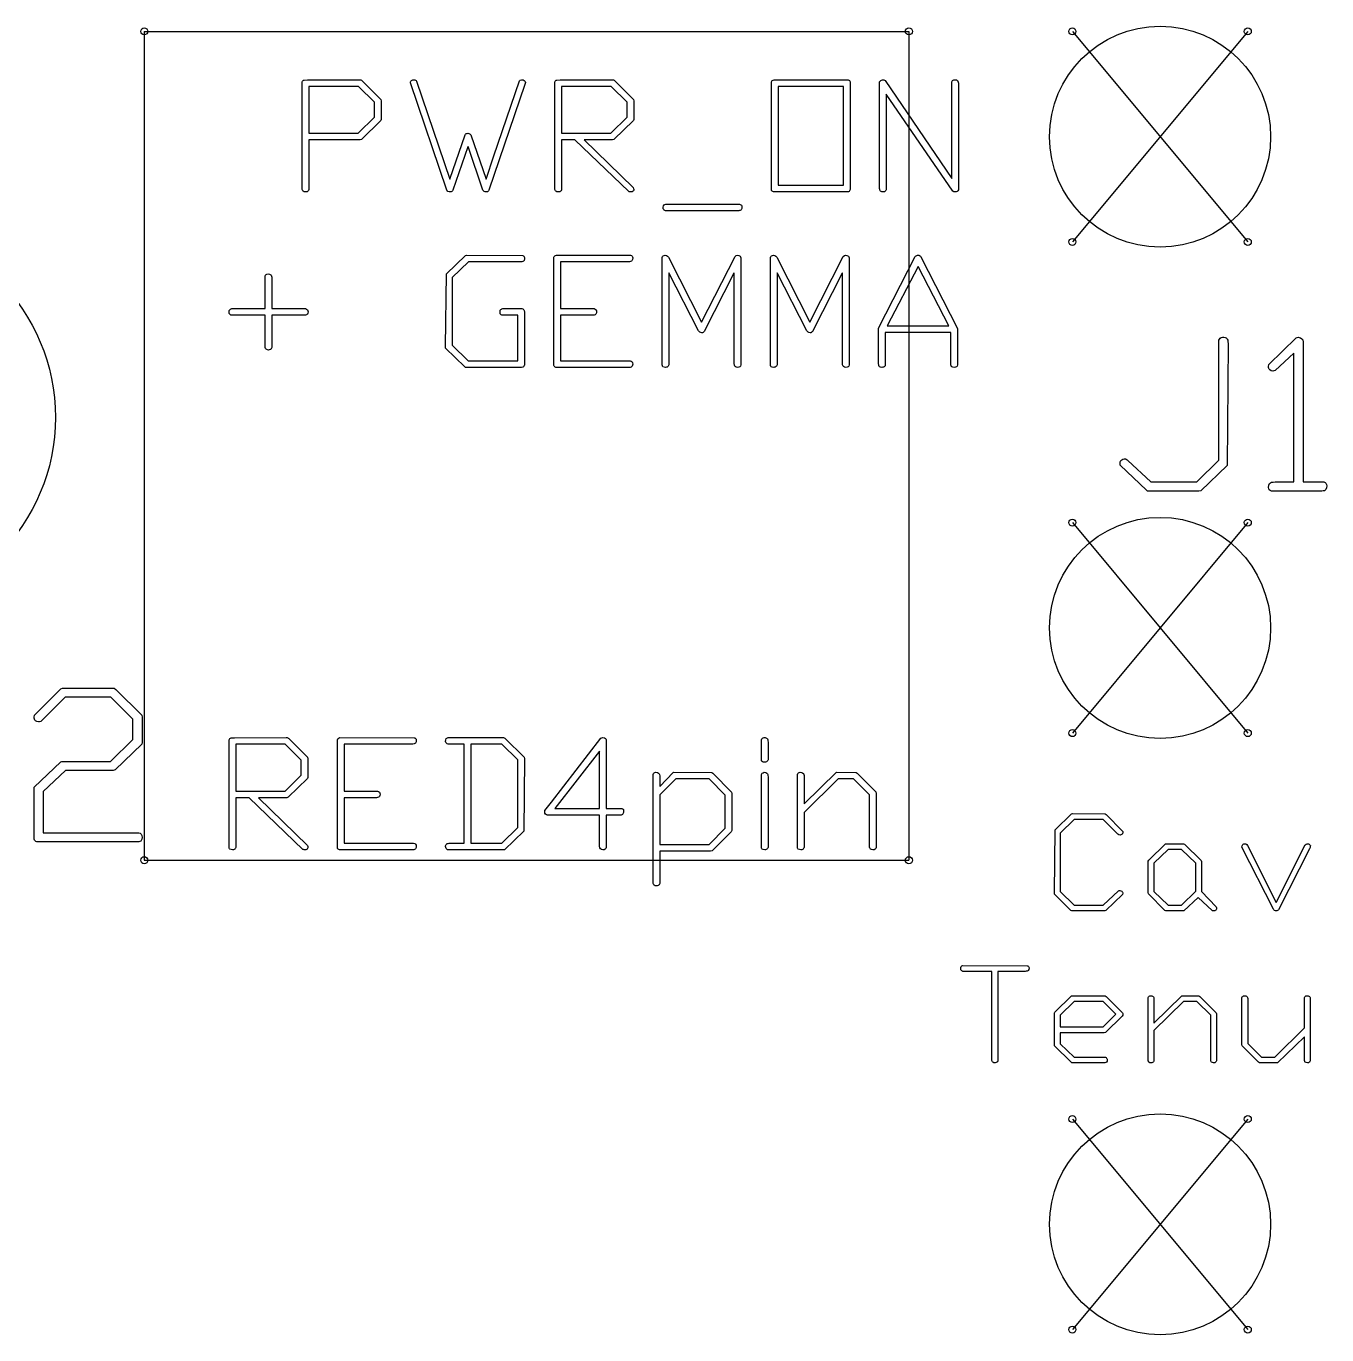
# Paper-space layout 'Sheet1' of a CAD drawing. Header units: millimetres. Extents: x 3 to 419, y -76 to 292.
# Drawn here: x 278.62 to 302.16, y 127.46 to 151.14 of the extents above; entities that cross this region are included whole.
import ezdxf

# ---------------------------------------------------------------- set-up
doc = ezdxf.new("R2010")
doc.units = ezdxf.units.MM

psp = doc.layouts.new('Sheet1')

# ---------------------------------------------------------------- linework, layer by layer
at = {"color": 7, "linetype": 'Continuous'}
for p, q in [((280.7540503, 151.046802), (280.7540503, 136.046802)), ((280.7540503, 151.046802), (294.5940503, 151.046802)), ((294.5940503, 151.046802), (294.5940503, 136.046802)), ((297.5540503, 151.046802), (300.7290503, 147.236802)), ((300.7290503, 151.046802), (297.5540503, 147.236802)), ((297.5540503, 142.156802), (300.7290503, 138.346802)), ((300.7290503, 142.156802), (297.5540503, 138.346802)), ((280.7540503, 136.046802), (294.5940503, 136.046802)), ((297.5540503, 131.361802), (300.7290503, 127.551802)), ((300.7290503, 131.361802), (297.5540503, 127.551802))]:
    psp.add_line(p, q, dxfattribs=at)
at = {"color": 7, "linetype": 'Continuous', "flags": 128}
for points in [[(284.6937571, 150.1562901), (285.0358368, 149.8157335), (285.0358368, 149.8157335), (285.0415065, 149.7904091), (285.0415065, 149.7904091), (285.0415065, 149.4528764), (285.0415065, 149.4528764), (285.0358368, 149.4332216), (285.0358368, 149.4332216), (284.6850749, 149.0926651), (284.6850749, 149.0926651), (284.6597505, 149.0843496), (284.6597505, 149.0843496), (283.7352208, 149.0843496), (283.7352208, 149.0843496), (283.7352208, 148.1870341), (283.7352208, 148.1870341), (283.7246374, 148.1647335), (283.7034708, 148.1462127), (283.7034708, 148.1462127), (283.6921315, 148.1424329), (283.6747446, 148.140921), (283.6747446, 148.140921), (283.6494202, 148.1439448), (283.6301434, 148.1533942), (283.6233398, 148.1609538), (283.6184261, 148.1715371), (283.6154023, 148.1851442), (283.6142684, 148.2013972), (283.6142684, 148.2013972), (283.6142684, 150.1317216), (283.6142684, 150.1317216), (283.6195601, 150.1441948), (283.6274976, 150.1544002), (283.6380809, 150.1619597), (283.6509321, 150.1672514), (283.6509321, 150.1672514), (283.7102743, 150.1702752), (283.7102743, 150.1702752), (284.6487892, 150.172921), (284.6487892, 150.172921), (284.6631523, 150.1717871), (284.6756255, 150.1687633), (284.6858309, 150.1634716), (284.6937684, 150.1562901)], [(285.683671, 150.1479746), (286.2850482, 148.3741323), (286.2850482, 148.3741323), (286.5617267, 149.1758198), (286.5617267, 149.1758198), (286.5711761, 149.1879151), (286.5828934, 149.1966085), (286.5965005, 149.2015222), (286.6123755, 149.2034121), (286.6123755, 149.2034121), (286.6293845, 149.2015222), (286.6441255, 149.1958526), (286.6562208, 149.1864032), (286.6660482, 149.173174), (286.6660482, 149.173174), (286.9400809, 148.3741323), (286.9400809, 148.3741323), (287.0837118, 148.7933079), (287.0837118, 148.7933079), (287.5440868, 150.1506204), (287.5440868, 150.1506204), (287.5603398, 150.1646055), (287.5807505, 150.172921), (287.5807505, 150.172921), (287.6098547, 150.1695192), (287.6317773, 150.1596919), (287.6465184, 150.1434389), (287.6540779, 150.1203823), (287.6540779, 150.1203823), (287.6427386, 150.0844746), (287.6427386, 150.0844746), (286.9933755, 148.1711591), (286.9933755, 148.1711591), (286.985438, 148.1601978), (286.9759886, 148.1515044), (286.9642714, 148.1450788), (286.9510422, 148.140921), (286.9510422, 148.140921), (286.9257178, 148.1431889), (286.906063, 148.1492365), (286.906063, 148.1492365), (286.8833845, 148.173805), (286.8833845, 148.173805), (286.6153993, 148.9611294), (286.6153993, 148.9611294), (286.6097297, 148.9558377), (286.6097297, 148.9558377), (286.3387208, 148.1707811), (286.3387208, 148.1707811), (286.3311612, 148.1598198), (286.3217118, 148.1511264), (286.3111285, 148.1447008), (286.2990333, 148.140921), (286.2990333, 148.140921), (286.271441, 148.1431889), (286.2510303, 148.1492365), (286.2510303, 148.1492365), (286.2313755, 148.1741829), (286.2313755, 148.1741829), (285.573697, 150.1150907), (285.573697, 150.1150907), (285.5755868, 150.1317216), (285.5808785, 150.1453288), (285.589572, 150.1562901), (285.6020452, 150.1646055), (285.6020452, 150.1646055), (285.6182982, 150.1710311), (285.6330392, 150.172921), (285.6330392, 150.172921), (285.6489142, 150.1714091), (285.6625214, 150.1668734), (285.6742386, 150.1589359), (285.683688, 150.1479746)], [(289.2657313, 150.1562901), (289.6078368, 149.8157335), (289.6078368, 149.8157335), (289.6135065, 149.7904091), (289.6135065, 149.7904091), (289.6135065, 149.4528764), (289.6135065, 149.4528764), (289.6078368, 149.4332216), (289.6078368, 149.4332216), (289.256697, 149.0926651), (289.256697, 149.0926651), (289.2309946, 149.0843496), (289.2309946, 149.0843496), (288.7184589, 149.0843496), (288.7184589, 149.0843496), (289.605191, 148.2195401), (289.605191, 148.2195401), (289.6116166, 148.1995073), (289.6135065, 148.189302), (289.6135065, 148.189302), (289.6135065, 148.1862782), (289.6135065, 148.1821204), (289.6135065, 148.1821204), (289.6191761, 148.1779627), (289.6135065, 148.1749389), (289.6135065, 148.1749389), (289.6070809, 148.1628436), (289.5987654, 148.1530163), (289.5885601, 148.1458347), (289.5768428, 148.140921), (289.5768428, 148.140921), (289.557566, 148.141299), (289.542447, 148.1431889), (289.5307297, 148.1454567), (289.5231702, 148.1492365), (289.5231702, 148.1492365), (288.5502595, 149.0843496), (288.5502595, 149.0843496), (288.3072208, 149.0843496), (288.3072208, 149.0843496), (288.3072208, 148.1843883), (288.3072208, 148.1843883), (288.304197, 148.173805), (288.2977714, 148.1639776), (288.288322, 148.1549061), (288.2754708, 148.1462127), (288.2754708, 148.1462127), (288.2641315, 148.1424329), (288.2467446, 148.140921), (288.2467446, 148.140921), (288.2214202, 148.1439448), (288.2021434, 148.1533942), (288.1953398, 148.1609538), (288.1904261, 148.1715371), (288.1874023, 148.1851442), (288.1862684, 148.2013972), (288.1862684, 148.2013972), (288.1862684, 150.1317216), (288.1862684, 150.1317216), (288.1915601, 150.1441948), (288.1994976, 150.1544002), (288.2100809, 150.1619597), (288.2229321, 150.1672514), (288.2229321, 150.1672514), (288.2822743, 150.1702752), (288.2822743, 150.1702752), (289.2207892, 150.172921), (289.2207892, 150.172921), (289.2351523, 150.1717871), (289.2476255, 150.1687633), (289.2578309, 150.1634716), (289.2657684, 150.1562901)], [(293.4956942, 150.1702752), (293.5085511, 150.1661175), (293.5191345, 150.1593139), (293.527072, 150.1494865), (293.5323636, 150.1370133), (293.5323636, 150.1370133), (293.5323636, 150.0901442), (293.5323636, 150.0901442), (293.5323636, 148.1851442), (293.5323636, 148.1851442), (293.5282059, 148.172293), (293.5217803, 148.1609538), (293.5127089, 148.1515044), (293.5013696, 148.1435669), (293.5013696, 148.1435669), (293.4813368, 148.140921), (293.4813368, 148.140921), (292.1417892, 148.140921), (292.1417892, 148.140921), (292.128938, 148.1473466), (292.1183547, 148.1552841), (292.1104172, 148.1651115), (292.1051255, 148.1768288), (292.1051255, 148.1768288), (292.1051255, 148.2320133), (292.1051255, 148.2320133), (292.1051255, 150.1343675), (292.1051255, 150.1343675), (292.1111732, 150.1472186), (292.1213785, 150.157802), (292.1353636, 150.1664954), (292.1531285, 150.172921), (292.1531285, 150.172921), (293.4956999, 150.1702752)], [(294.163147, 150.1562901), (295.3708398, 148.3820698), (295.3708398, 148.3820698), (295.3708398, 150.1370133), (295.3708398, 150.1370133), (295.3765095, 150.1483526), (295.384069, 150.157802), (295.3942743, 150.1649835), (295.4063696, 150.1702752), (295.4063696, 150.1702752), (295.4165749, 150.1721651), (295.4298041, 150.172921), (295.4298041, 150.172921), (295.4558845, 150.1687633), (295.4755392, 150.1562901), (295.4827208, 150.1460847), (295.4876345, 150.1313436), (295.4906583, 150.1128228), (295.4917922, 150.0901442), (295.4917922, 150.0901442), (295.4917922, 148.1824984), (295.4917922, 148.1824984), (295.4800749, 148.1617097), (295.4676017, 148.1492365), (295.4521047, 148.1431889), (295.4298041, 148.140921), (295.4298041, 148.140921), (295.415819, 148.141677), (295.4071255, 148.1435669), (295.4071255, 148.1435669), (295.3901166, 148.1545282), (295.3901166, 148.1545282), (294.1855065, 149.9090936), (294.1855065, 149.9090936), (294.1855065, 148.1794746), (294.1855065, 148.1794746), (294.176813, 148.1647335), (294.1654737, 148.1533942), (294.1511107, 148.1454567), (294.1337237, 148.140921), (294.1337237, 148.140921), (294.1053755, 148.1439448), (294.0830749, 148.1533942), (294.0751374, 148.1609538), (294.0690898, 148.1715371), (294.065688, 148.1851442), (294.0645541, 148.2013972), (294.0645541, 148.2013972), (294.0645541, 150.1317216), (294.0645541, 150.1317216), (294.0721136, 150.1457067), (294.0838309, 150.157046), (294.0989499, 150.1661175), (294.1182267, 150.172921), (294.1182267, 150.172921), (294.1409053, 150.1687633), (294.1632059, 150.1562901)], [(284.9205527, 149.7650847), (284.6306464, 150.0519686), (284.6306464, 150.0519686), (283.7352208, 150.0519686), (283.7352208, 150.0519686), (283.7352208, 149.205302), (283.7352208, 149.205302), (284.6276226, 149.205302), (284.6276226, 149.205302), (284.9205541, 149.4921859), (284.9205541, 149.4921859), (284.9205541, 149.7650847)], [(289.492527, 149.7662186), (289.2026464, 150.0519686), (289.2026464, 150.0519686), (288.3072208, 150.0519686), (288.3072208, 150.0519686), (288.3072208, 149.205302), (288.3072208, 149.205302), (289.1996226, 149.205302), (289.1996226, 149.205302), (289.4925541, 149.4940758), (289.4925541, 149.4940758), (289.4925541, 149.7662186)], [(293.4113536, 148.2618734), (293.4114112, 150.0519686), (293.4114112, 150.0519686), (292.2260779, 150.0519686), (292.2260779, 150.0519686), (292.2260779, 148.2618734), (292.2260779, 148.2618734), (293.4114112, 148.2618734)], [(291.5305886, 147.9201829), (291.541563, 147.9171591), (291.5517684, 147.9111115), (291.5615958, 147.9016621), (291.5702892, 147.8888109), (291.5702892, 147.8888109), (291.5721791, 147.8778496), (291.5729351, 147.8627305), (291.5729351, 147.8627305), (291.5695333, 147.838918), (291.558572, 147.8192633), (291.5506345, 147.8117038), (291.5404291, 147.8064121), (291.5279559, 147.8033883), (291.5135928, 147.8022544), (291.5135928, 147.8022544), (290.1910541, 147.8022544), (290.1910541, 147.8022544), (290.1778249, 147.8064121), (290.1661077, 147.8135936), (290.1562803, 147.823799), (290.1483428, 147.8366502), (290.1483428, 147.8366502), (290.1464529, 147.8483675), (290.145697, 147.8657544), (290.145697, 147.8657544), (290.1506107, 147.8895669), (290.1653517, 147.9088436), (290.1653517, 147.9088436), (290.177447, 147.9167811), (290.1967237, 147.9232067), (290.1967237, 147.9232067), (291.5306017, 147.9201829)], [(287.6045499, 146.9922514), (287.6151464, 146.9869597), (287.6238398, 146.9794002), (287.6306434, 146.9695728), (287.6359351, 146.9574776), (287.6359351, 146.9574776), (287.6355571, 146.9366889), (287.6344232, 146.9200579), (287.6329112, 146.9079627), (287.6302654, 146.9000252), (287.6302654, 146.9000252), (287.6193041, 146.8898198), (287.605697, 146.8826383), (287.589444, 146.8784805), (287.5709232, 146.8769686), (287.5709232, 146.8769686), (286.621447, 146.8769686), (286.621447, 146.8769686), (286.3296493, 146.5919746), (286.3296493, 146.5919746), (286.3296493, 145.3692216), (286.3296493, 145.3692216), (286.6195571, 145.0868734), (286.6195571, 145.0868734), (287.5149827, 145.0868734), (287.5149827, 145.0868734), (287.5149827, 145.9093496), (287.5149827, 145.9093496), (287.2273428, 145.9093496), (287.2273428, 145.9093496), (287.2156255, 145.9161532), (287.2061761, 145.9248466), (287.1989946, 145.935052), (287.1937029, 145.9475252), (287.1937029, 145.9475252), (287.1940809, 145.9675579), (287.1952148, 145.983055), (287.1967267, 145.9943942), (287.1993726, 146.0008198), (287.1993726, 146.0008198), (287.208444, 146.0125371), (287.2186493, 146.0216085), (287.2296107, 146.0272782), (287.2417059, 146.030302), (287.2417059, 146.030302), (287.5909559, 146.030302), (287.5909559, 146.030302), (287.604941, 146.0242544), (287.6162803, 146.0166948), (287.6245958, 146.0076234), (287.6302654, 145.997418), (287.6302654, 145.997418), (287.6359351, 145.9675579), (287.6359351, 145.9675579), (287.6359351, 145.0097663), (287.6359351, 145.0097663), (287.6317773, 144.9969151), (287.6253517, 144.9855758), (287.6162803, 144.9761264), (287.604941, 144.9685669), (287.604941, 144.9685669), (287.5849083, 144.965921), (287.5849083, 144.965921), (286.5711761, 144.965921), (286.5711761, 144.965921), (286.5541672, 144.9768823), (286.5541672, 144.9768823), (286.208697, 145.315927), (286.208697, 145.315927), (286.208697, 145.3435192), (286.208697, 145.3435192), (286.2230601, 146.6588764), (286.2230601, 146.6588764), (286.5689083, 146.9922514), (286.5689083, 146.9922514), (286.5859172, 146.997921), (286.5859172, 146.997921), (287.604563, 146.9922514)], [(289.5575557, 146.9948972), (289.5726851, 146.9899835), (289.5844023, 146.9805341), (289.5927178, 146.966927), (289.5972535, 146.9487841), (289.5972535, 146.9487841), (289.5934737, 146.918168), (289.5817565, 146.8954895), (289.5715511, 146.887552), (289.5568101, 146.8815044), (289.5371553, 146.8781026), (289.5125868, 146.8769686), (289.5125868, 146.8769686), (288.2890779, 146.8769686), (288.2890779, 146.8769686), (288.2890779, 146.030302), (288.2890779, 146.030302), (288.8957297, 146.030302), (288.8957297, 146.030302), (288.9153845, 146.0212305), (288.9293696, 146.0087573), (288.938063, 145.9925044), (288.9407089, 145.9728496), (288.9407089, 145.9728496), (288.938441, 145.951305), (288.9308815, 145.9324061), (288.9240779, 145.9244686), (288.9131166, 145.918043), (288.8979976, 145.9127514), (288.8787208, 145.9093496), (288.8787208, 145.9093496), (288.2890779, 145.9093496), (288.2890779, 145.9093496), (288.2890779, 145.0868734), (288.2890779, 145.0868734), (289.5492505, 145.0868734), (289.5492505, 145.0868734), (289.5704172, 145.0796919), (289.5851583, 145.0675966), (289.5942297, 145.0494538), (289.5972535, 145.0263972), (289.5972535, 145.0263972), (289.5942297, 145.0063645), (289.5844023, 144.9859538), (289.5764648, 144.9772603), (289.5647476, 144.9708347), (289.5500065, 144.967055), (289.5318636, 144.965921), (289.5318636, 144.965921), (288.2051672, 144.965921), (288.2051672, 144.965921), (288.192316, 144.9723466), (288.1817327, 144.9802841), (288.1737952, 144.9901115), (288.1681255, 145.0018288), (288.1681255, 145.0018288), (288.1681255, 145.0570133), (288.1681255, 145.0570133), (288.1681255, 146.9593675), (288.1681255, 146.9593675), (288.1741732, 146.9722186), (288.1843785, 146.982802), (288.1983636, 146.9914954), (288.2161285, 146.997921), (288.2161285, 146.997921), (289.557566, 146.9948972)], [(290.2265582, 146.9812901), (290.2435928, 146.9589895), (290.2435928, 146.9589895), (290.8396612, 145.7831055), (290.8396612, 145.7831055), (291.447447, 146.9756204), (291.447447, 146.9756204), (291.4667237, 146.9896055), (291.4897803, 146.997921), (291.4897803, 146.997921), (291.5139708, 146.9937633), (291.5408071, 146.9812901), (291.5408071, 146.9812901), (291.5468547, 146.9684389), (291.5513904, 146.9491621), (291.5540362, 146.9230817), (291.5547922, 146.8905758), (291.5547922, 146.8905758), (291.5547922, 145.0101442), (291.5547922, 145.0101442), (291.5476107, 144.9908675), (291.5355154, 144.9768823), (291.5173726, 144.9685669), (291.494316, 144.965921), (291.494316, 144.965921), (291.4705035, 144.9693228), (291.4508487, 144.9795282), (291.4432892, 144.9878436), (291.4379976, 144.998427), (291.4349737, 145.0112782), (291.4338398, 145.0263972), (291.4338398, 145.0263972), (291.4338398, 146.6789091), (291.4338398, 146.6789091), (291.4255243, 146.6732395), (291.4255243, 146.6732395), (290.8903101, 145.61793), (290.8903101, 145.61793), (290.8812386, 145.6069686), (290.8706553, 145.5994091), (290.858938, 145.5944954), (290.8453309, 145.5929835), (290.8453309, 145.5929835), (290.8268101, 145.5952514), (290.8109351, 145.602055), (290.7973279, 145.6130163), (290.7863666, 145.6288913), (290.7863666, 145.6288913), (290.2485065, 146.6789091), (290.2485065, 146.6789091), (290.2485065, 145.0097663), (290.2485065, 145.0097663), (290.2454827, 144.9991829), (290.2390571, 144.9893555), (290.2296077, 144.9799061), (290.2167565, 144.9715907), (290.2167565, 144.9715907), (290.2054172, 144.9674329), (290.1880303, 144.965921), (290.1880303, 144.965921), (290.1627059, 144.9689448), (290.1434291, 144.9783942), (290.1366255, 144.9859538), (290.1317118, 144.9965371), (290.128688, 145.0101442), (290.1275541, 145.0263972), (290.1275541, 145.0263972), (290.1275541, 146.9567216), (290.1275541, 146.9567216), (290.1354916, 146.9725966), (290.1475868, 146.9846919), (290.1638398, 146.9933853), (290.1842505, 146.997921), (290.1842505, 146.997921), (290.2076851, 146.9937633), (290.2265839, 146.9812901)], [(292.1860013, 146.9812901), (292.2030214, 146.9589895), (292.2030214, 146.9589895), (292.7990898, 145.7831055), (292.7990898, 145.7831055), (293.4068755, 146.9756204), (293.4068755, 146.9756204), (293.4261523, 146.9896055), (293.4492089, 146.997921), (293.4492089, 146.997921), (293.4733993, 146.9937633), (293.5002357, 146.9812901), (293.5002357, 146.9812901), (293.5062833, 146.9684389), (293.510819, 146.9491621), (293.5134648, 146.9230817), (293.5142208, 146.8905758), (293.5142208, 146.8905758), (293.5142208, 145.0101442), (293.5142208, 145.0101442), (293.5070392, 144.9908675), (293.494944, 144.9768823), (293.4768011, 144.9685669), (293.4537446, 144.965921), (293.4537446, 144.965921), (293.4299321, 144.9693228), (293.4102773, 144.9795282), (293.4027178, 144.9878436), (293.3974261, 144.998427), (293.3944023, 145.0112782), (293.3932684, 145.0263972), (293.3932684, 145.0263972), (293.3932684, 146.6789091), (293.3932684, 146.6789091), (293.3849529, 146.6732395), (293.3849529, 146.6732395), (292.8497386, 145.61793), (292.8497386, 145.61793), (292.8406672, 145.6069686), (292.8300839, 145.5994091), (292.8183666, 145.5944954), (292.8047595, 145.5929835), (292.8047595, 145.5929835), (292.7862386, 145.5952514), (292.7703636, 145.602055), (292.7567565, 145.6130163), (292.7457952, 145.6288913), (292.7457952, 145.6288913), (292.2079351, 146.6789091), (292.2079351, 146.6789091), (292.2079351, 145.0097663), (292.2079351, 145.0097663), (292.2049112, 144.9991829), (292.1984857, 144.9893555), (292.1890362, 144.9799061), (292.1761851, 144.9715907), (292.1761851, 144.9715907), (292.1648458, 144.9674329), (292.1474589, 144.965921), (292.1474589, 144.965921), (292.1221345, 144.9689448), (292.1028577, 144.9783942), (292.0960541, 144.9859538), (292.0911404, 144.9965371), (292.0881166, 145.0101442), (292.0869827, 145.0263972), (292.0869827, 145.0263972), (292.0869827, 146.9567216), (292.0869827, 146.9567216), (292.0949202, 146.9725966), (292.1070154, 146.9846919), (292.1232684, 146.9933853), (292.1436791, 146.997921), (292.1436791, 146.997921), (292.1671136, 146.9937633), (292.1860124, 146.9812901)], [(294.8110495, 146.9676829), (295.4736493, 145.6716026), (295.4736493, 145.6716026), (295.4736493, 145.0101442), (295.4736493, 145.0101442), (295.4664678, 144.9908675), (295.4539946, 144.9768823), (295.4354737, 144.9685669), (295.4116612, 144.965921), (295.4116612, 144.965921), (295.3878487, 144.9689448), (295.3689499, 144.9780163), (295.3617684, 144.9855758), (295.3568547, 144.9961591), (295.3538309, 145.0097663), (295.352697, 145.0260192), (295.352697, 145.0260192), (295.352697, 145.5948734), (295.352697, 145.5948734), (294.1673636, 145.5948734), (294.1673636, 145.5948734), (294.1673636, 145.0097663), (294.1673636, 145.0097663), (294.1632059, 144.9969151), (294.1567803, 144.9863317), (294.1473309, 144.9776383), (294.1356136, 144.9712127), (294.1356136, 144.9712127), (294.1242743, 144.9674329), (294.1068874, 144.965921), (294.1068874, 144.965921), (294.081563, 144.9689448), (294.0622862, 144.9783942), (294.0554827, 144.9859538), (294.050569, 144.9965371), (294.0475452, 145.0101442), (294.0464112, 145.0263972), (294.0464112, 145.0263972), (294.0464112, 145.0570133), (294.0464112, 145.0570133), (294.0464112, 145.6772722), (294.0464112, 145.6772722), (294.7063577, 146.9703288), (294.7063577, 146.9703288), (294.7135392, 146.9782663), (294.7233666, 146.9854478), (294.7362178, 146.9922514), (294.7517148, 146.997921), (294.7517148, 146.997921), (294.7721255, 146.9960311), (294.7891345, 146.9903615), (294.8019857, 146.9809121), (294.8110571, 146.9676829)], [(283.0431256, 146.6430014), (283.0522178, 146.632796), (283.0586434, 146.618055), (283.0628011, 146.5987782), (283.0639351, 146.5753436), (283.0639351, 146.5753436), (283.0639351, 146.030302), (283.0639351, 146.030302), (283.6736107, 146.030302), (283.6736107, 146.030302), (283.6936434, 146.0212305), (283.7076285, 146.0080014), (283.716322, 145.9909925), (283.7189678, 145.9698258), (283.7189678, 145.9698258), (283.716322, 145.950549), (283.7076285, 145.9324061), (283.700069, 145.9244686), (283.6883517, 145.918043), (283.6728547, 145.9127514), (283.6535779, 145.9093496), (283.6535779, 145.9093496), (283.0639351, 145.9093496), (283.0639351, 145.9093496), (283.0639351, 145.3265103), (283.0639351, 145.3265103), (283.0578874, 145.3117692), (283.0507059, 145.30043), (283.0431464, 145.2921145), (283.0344529, 145.2872008), (283.017444, 145.2822871), (283.001947, 145.2803972), (283.001947, 145.2803972), (282.9834261, 145.284177), (282.9633934, 145.2951383), (282.9482743, 145.3106353), (282.9429827, 145.3265103), (282.9429827, 145.3265103), (282.9429827, 145.9093496), (282.9429827, 145.9093496), (282.334819, 145.9093496), (282.334819, 145.9093496), (282.3227237, 145.9135073), (282.3117624, 145.9206889), (282.3015571, 145.9297603), (282.2924857, 145.9418555), (282.2924857, 145.9418555), (282.2905958, 145.9535728), (282.2898398, 145.9713377), (282.2898398, 145.9713377), (282.2939976, 145.9970401), (282.3064708, 146.0155609), (282.3159202, 146.0219865), (282.3276374, 146.0265222), (282.3416226, 146.029546), (282.3574976, 146.030302), (282.3574976, 146.030302), (282.9429827, 146.030302), (282.9429827, 146.030302), (282.9429827, 146.6184329), (282.9429827, 146.6184329), (282.9494083, 146.6343079), (282.9607476, 146.6464032), (282.9758666, 146.6547186), (282.9958993, 146.6592544), (282.9958993, 146.6592544), (283.0212237, 146.6550966), (283.0431464, 146.6430014)], [(294.2021284, 145.7158258), (295.319813, 145.7158258), (295.319813, 145.7158258), (294.7596523, 146.7945698), (294.7596523, 146.7945698), (294.2021374, 145.7158258)], [(300.3477845, 145.490637), (300.358142, 145.4771735), (300.3659094, 145.4569782), (300.3700521, 145.430569), (300.3716055, 145.3979459), (300.3716055, 145.3979459), (300.3560707, 143.1925191), (300.3560707, 143.1925191), (299.8796695, 142.7311349), (299.8796695, 142.7311349), (299.8413503, 142.7275101), (299.8413503, 142.7275101), (298.9159928, 142.7275101), (298.9159928, 142.7275101), (298.8926905, 142.7425271), (298.8926905, 142.7425271), (298.4199141, 143.1966617), (298.4199141, 143.1966617), (298.417325, 143.2111608), (298.4162893, 143.2334274), (298.4162893, 143.2334274), (298.417325, 143.2494801), (298.4199141, 143.2593188), (298.4199141, 143.2593188), (298.4318242, 143.2795141), (298.4483946, 143.2945311), (298.4685899, 143.3054054), (298.4934456, 143.3111015), (298.4934456, 143.3111015), (298.5120874, 143.309548), (298.5291757, 143.3038519), (298.5452284, 143.2950489), (298.5592097, 143.2821032), (298.5592097, 143.2821032), (298.9765786, 142.8932148), (298.9765786, 142.8932148), (299.8076915, 142.8932148), (299.8076915, 142.8932148), (300.2059008, 143.285728), (300.2059008, 143.285728), (300.2059008, 145.4585317), (300.2059008, 145.4585317), (300.214186, 145.4787269), (300.2276495, 145.4942618), (300.2457735, 145.5051361), (300.2690757, 145.5113501), (300.2690757, 145.5113501), (300.2949671, 145.5103144), (300.3167158, 145.5061718), (300.334322, 145.4999579), (300.3477855, 145.490637)], [(301.7225657, 145.4662991), (301.7303846, 145.4248729), (301.7303846, 145.4248729), (301.7303846, 142.8932148), (301.7303846, 142.8932148), (302.1068451, 142.8932148), (302.1068451, 142.8932148), (302.1270404, 142.8828583), (302.1425752, 142.8678413), (302.1529317, 142.8486817), (302.1591457, 142.8243438), (302.1591457, 142.8243438), (302.155003, 142.7844711), (302.1415395, 142.7534014), (302.1306651, 142.7420092), (302.1151303, 142.7342418), (302.0949351, 142.7290636), (302.0700793, 142.7275101), (302.0700793, 142.7275101), (301.1550784, 142.7275101), (301.1550784, 142.7275101), (301.1343653, 142.7373488), (301.1183126, 142.7523658), (301.1069204, 142.7710076), (301.1007065, 142.7948276), (301.1007065, 142.7948276), (301.1064026, 142.8367716), (301.1229731, 142.8673235), (301.1374722, 142.8787157), (301.1587032, 142.8870009), (301.1871837, 142.8916614), (301.2218781, 142.8932148), (301.2218781, 142.8932148), (301.5646798, 142.8932148), (301.5646798, 142.8932148), (301.5646798, 145.2213667), (301.5646798, 145.2213667), (301.2244672, 144.9080812), (301.2244672, 144.9080812), (301.2027185, 144.9023851), (301.1845945, 144.9003138), (301.1845945, 144.9003138), (301.1519714, 144.905492), (301.1245265, 144.9215447), (301.11417, 144.9334547), (301.1069204, 144.9479539), (301.10226, 144.96556), (301.1007065, 144.9852375), (301.1007065, 144.9852375), (301.1084739, 145.0204497), (301.1084739, 145.0204497), (301.602999, 145.4999579), (301.602999, 145.4999579), (301.6221587, 145.5087609), (301.6464965, 145.5113501), (301.6464965, 145.5113501), (301.6599601, 145.5087609), (301.6827445, 145.4999579), (301.7065645, 145.4859765), (301.7226172, 145.4662991)], [(280.2392039, 139.1385657), (280.7078667, 138.6720032), (280.7078667, 138.6720032), (280.7156341, 138.6373088), (280.7156341, 138.6373088), (280.7156341, 138.1748889), (280.7156341, 138.1748889), (280.7078667, 138.1479619), (280.7078667, 138.1479619), (280.2273229, 137.6813994), (280.2273229, 137.6813994), (280.1926285, 137.6700072), (280.1926285, 137.6700072), (279.3288924, 137.6700072), (279.3288924, 137.6700072), (278.9260227, 137.2894041), (278.9260227, 137.2894041), (278.9260227, 136.5432148), (278.9260227, 136.5432148), (280.6534948, 136.5432148), (280.6534948, 136.5432148), (280.6809397, 136.5349296), (280.7000993, 136.5188769), (280.7120093, 136.4935034), (280.7156341, 136.4603625), (280.7156341, 136.4603625), (280.7120093, 136.4277393), (280.7000993, 136.4008123), (280.6897427, 136.3904558), (280.6747257, 136.3832062), (280.6550483, 136.3790636), (280.6301926, 136.3775101), (280.6301926, 136.3775101), (278.811065, 136.3775101), (278.811065, 136.3775101), (278.7934589, 136.3863131), (278.7789597, 136.3971875), (278.7680853, 136.410651), (278.7603179, 136.4261858), (278.7603179, 136.4261858), (278.7603179, 136.5012708), (278.7603179, 136.5012708), (278.7603179, 137.370703), (278.7603179, 137.370703), (279.2418974, 137.8284624), (279.2418974, 137.8284624), (279.2651996, 137.835712), (279.2651996, 137.835712), (280.146024, 137.835712), (280.146024, 137.835712), (280.5499293, 138.2297786), (280.5499293, 138.2297786), (280.5499293, 138.6015787), (280.5499293, 138.6015787), (280.1517201, 138.9956453), (280.1517201, 138.9956453), (279.3206071, 138.9956453), (279.3206071, 138.9956453), (278.879936, 138.5580812), (278.879936, 138.5580812), (278.8592229, 138.5523851), (278.8416168, 138.5503138), (278.8416168, 138.5503138), (278.8100293, 138.555492), (278.7836201, 138.5715447), (278.7732636, 138.5834547), (278.766014, 138.5979539), (278.7618714, 138.61556), (278.7603179, 138.6352375), (278.7603179, 138.6352375), (278.7680853, 138.6704497), (278.7680853, 138.6704497), (279.2444865, 139.1458152), (279.2444865, 139.1458152), (279.2750383, 139.1613501), (279.2750383, 139.1613501), (280.2123059, 139.1577253), (280.2123059, 139.1577253), (280.2392329, 139.1385657)], [(283.3693419, 138.2500401), (283.7114183, 137.9094835), (283.7114183, 137.9094835), (283.7170879, 137.8841591), (283.7170879, 137.8841591), (283.7170879, 137.5466264), (283.7170879, 137.5466264), (283.7114183, 137.5269716), (283.7114183, 137.5269716), (283.3602784, 137.1864151), (283.3602784, 137.1864151), (283.334576, 137.1780996), (283.334576, 137.1780996), (282.8220403, 137.1780996), (282.8220403, 137.1780996), (283.7087724, 136.3132901), (283.7087724, 136.3132901), (283.715198, 136.2932573), (283.7170879, 136.283052), (283.7170879, 136.283052), (283.7170879, 136.2800282), (283.7170879, 136.2758704), (283.7170879, 136.2758704), (283.7227576, 136.2717127), (283.7170879, 136.2686889), (283.7170879, 136.2686889), (283.7106623, 136.2565936), (283.7023468, 136.2467663), (283.6921415, 136.2395847), (283.6804242, 136.234671), (283.6804242, 136.234671), (283.6611474, 136.235049), (283.6460284, 136.2369389), (283.6343111, 136.2392067), (283.6267516, 136.2429865), (283.6267516, 136.2429865), (282.6538409, 137.1780996), (282.6538409, 137.1780996), (282.4108022, 137.1780996), (282.4108022, 137.1780996), (282.4108022, 136.2781383), (282.4108022, 136.2781383), (282.4077784, 136.267555), (282.4013528, 136.2577276), (282.3919034, 136.2486561), (282.3790522, 136.2399627), (282.3790522, 136.2399627), (282.3677129, 136.2361829), (282.350326, 136.234671), (282.350326, 136.234671), (282.3250016, 136.2376948), (282.3057248, 136.2471442), (282.2989212, 136.2547038), (282.2940076, 136.2652871), (282.2909837, 136.2788942), (282.2898498, 136.2951472), (282.2898498, 136.2951472), (282.2898498, 138.2254716), (282.2898498, 138.2254716), (282.2951415, 138.2379448), (282.303079, 138.2481502), (282.3136623, 138.2557097), (282.3265135, 138.2610014), (282.3265135, 138.2610014), (282.3858558, 138.2640252), (282.3858558, 138.2640252), (283.3243707, 138.266671), (283.3243707, 138.266671), (283.3387337, 138.2655371), (283.351207, 138.2625133), (283.3614123, 138.2572216), (283.3693498, 138.2500401)], [(283.5960779, 137.8599686), (283.3062278, 138.1457186), (283.3062278, 138.1457186), (282.4108022, 138.1457186), (282.4108022, 138.1457186), (282.4108022, 137.299052), (282.4108022, 137.299052), (283.303204, 137.299052), (283.303204, 137.299052), (283.5961355, 137.5878258), (283.5961355, 137.5878258), (283.5961355, 137.8599686)], [(285.6386695, 138.2636472), (285.6538379, 138.2587335), (285.6655552, 138.2492841), (285.6738707, 138.235677), (285.6784064, 138.2175341), (285.6784064, 138.2175341), (285.6746266, 138.186918), (285.6629093, 138.1642395), (285.652704, 138.156302), (285.6379629, 138.1502544), (285.6183082, 138.1468526), (285.5937397, 138.1457186), (285.5937397, 138.1457186), (284.3702308, 138.1457186), (284.3702308, 138.1457186), (284.3702308, 137.299052), (284.3702308, 137.299052), (284.9768826, 137.299052), (284.9768826, 137.299052), (284.9965373, 137.2899805), (285.0105224, 137.2775073), (285.0192159, 137.2612544), (285.0218617, 137.2415996), (285.0218617, 137.2415996), (285.0195939, 137.220055), (285.0120343, 137.2011561), (285.0052308, 137.1932186), (284.9942695, 137.186793), (284.9791504, 137.1815014), (284.9598736, 137.1780996), (284.9598736, 137.1780996), (284.3702308, 137.1780996), (284.3702308, 137.1780996), (284.3702308, 136.3556234), (284.3702308, 136.3556234), (285.6304034, 136.3556234), (285.6304034, 136.3556234), (285.6515701, 136.3484419), (285.6663111, 136.3363466), (285.6753826, 136.3182038), (285.6784064, 136.2951472), (285.6784064, 136.2951472), (285.6753826, 136.2751145), (285.6655552, 136.2547038), (285.6576177, 136.2460103), (285.6459004, 136.2395847), (285.6311593, 136.235805), (285.6130165, 136.234671), (285.6130165, 136.234671), (284.2863201, 136.234671), (284.2863201, 136.234671), (284.2734689, 136.2410966), (284.2628855, 136.2490341), (284.254948, 136.2588615), (284.2492784, 136.2705788), (284.2492784, 136.2705788), (284.2492784, 136.3257633), (284.2492784, 136.3257633), (284.2492784, 138.2281175), (284.2492784, 138.2281175), (284.255326, 138.2409686), (284.2655314, 138.251552), (284.2795165, 138.2602454), (284.2972814, 138.266671), (284.2972814, 138.266671), (285.6387189, 138.2636472)], [(287.2881684, 138.2500401), (287.6302754, 137.9136413), (287.6302754, 137.9136413), (287.6359451, 137.8890728), (287.6359451, 137.8890728), (287.6246058, 136.5737157), (287.6246058, 136.5737157), (287.2768677, 136.2373169), (287.2768677, 136.2373169), (287.2488974, 136.234671), (287.2488974, 136.234671), (286.2453707, 136.234671), (286.2453707, 136.234671), (286.2294957, 136.2437425), (286.2177784, 136.2569716), (286.2109748, 136.2739805), (286.208707, 136.2951472), (286.208707, 136.2951472), (286.2098409, 136.3087544), (286.2136207, 136.3208496), (286.2192903, 136.331055), (286.2276058, 136.3397484), (286.239323, 136.346552), (286.2548201, 136.3518436), (286.2740968, 136.3544895), (286.2971534, 136.3556234), (286.2971534, 136.3556234), (286.5473736, 136.3556234), (286.5473736, 136.3556234), (286.5473736, 138.1457186), (286.5473736, 138.1457186), (286.2525522, 138.1457186), (286.2525522, 138.1457186), (286.2355433, 138.1521442), (286.2226921, 138.1627276), (286.2136207, 138.1770907), (286.208707, 138.1959895), (286.208707, 138.1959895), (286.2117308, 138.2250936), (286.2211802, 138.2473942), (286.2291177, 138.2557097), (286.2408349, 138.2617573), (286.255576, 138.2655371), (286.2737189, 138.266671), (286.2737189, 138.266671), (286.3047129, 138.266671), (286.3047129, 138.266671), (287.2432278, 138.266671), (287.2432278, 138.266671), (287.2575909, 138.2655371), (287.2700641, 138.2625133), (287.2802695, 138.2572216), (287.288207, 138.2500401)], [(287.5149641, 137.8629925), (287.2292427, 138.1457186), (287.2292427, 138.1457186), (286.668326, 138.1457186), (286.668326, 138.1457186), (286.668326, 136.3556234), (286.668326, 136.3556234), (287.2292427, 136.3556234), (287.2292427, 136.3556234), (287.5149927, 136.6409954), (287.5149927, 136.6409954), (287.5149927, 137.8629925)], [(289.1016994, 138.251174), (289.1085403, 138.2421026), (289.113832, 138.2296294), (289.1164778, 138.2137544), (289.1176117, 138.1948555), (289.1176117, 138.1948555), (289.1176117, 136.9845758), (289.1176117, 136.9845758), (289.398448, 136.9845758), (289.398448, 136.9845758), (289.4097873, 136.9800401), (289.4188587, 136.9728585), (289.4260403, 136.9622752), (289.431332, 136.949046), (289.431332, 136.949046), (289.430576, 136.9282573), (289.4283082, 136.9108704), (289.4241504, 136.8957514), (289.4188587, 136.8840341), (289.4109212, 136.8749627), (289.399582, 136.8689151), (289.3844629, 136.8647573), (289.3659421, 136.8636234), (289.3659421, 136.8636234), (289.1176117, 136.8636234), (289.1176117, 136.8636234), (289.1176117, 136.2754925), (289.1176117, 136.2754925), (289.1085403, 136.2577276), (289.0953111, 136.2448764), (289.0783022, 136.2373169), (289.0571355, 136.234671), (289.0571355, 136.234671), (289.0306772, 136.2388288), (289.0117784, 136.251302), (289.0004391, 136.2717127), (288.9966593, 136.3004389), (288.9966593, 136.3004389), (288.9966593, 136.8636234), (288.9966593, 136.8636234), (288.0536087, 136.8636234), (288.0536087, 136.8636234), (288.0324421, 136.869293), (288.0169451, 136.8810103), (288.0078736, 136.8983972), (288.0048498, 136.9218317), (288.0048498, 136.9218317), (288.0056058, 136.9365728), (288.0078736, 136.9471561), (288.0078736, 136.9471561), (288.1250462, 137.0968347), (288.1250462, 137.0968347), (289.0204718, 138.2557097), (289.0204718, 138.2557097), (289.0371028, 138.2640252), (289.0575135, 138.266671), (289.0575135, 138.266671), (289.0828379, 138.2628913), (289.1017367, 138.251174)], [(292.0272145, 138.250796), (292.034832, 138.2405907), (292.0405016, 138.2258496), (292.0435254, 138.2061948), (292.0446593, 138.1816264), (292.0446593, 138.1816264), (292.0446593, 137.8660163), (292.0446593, 137.8660163), (292.0397457, 137.8531651), (292.0329421, 137.8425817), (292.0250046, 137.8346442), (292.0155552, 137.8289746), (291.9977903, 137.822927), (291.9841832, 137.8206591), (291.9841832, 137.8206591), (291.9577248, 137.8236829), (291.938826, 137.8327544), (291.9274867, 137.8478734), (291.923707, 137.8690401), (291.923707, 137.8690401), (291.923707, 138.2269835), (291.923707, 138.2269835), (291.9308885, 138.2421026), (291.9418498, 138.2538198), (291.955457, 138.2621353), (291.9728439, 138.266671), (291.9728439, 138.266671), (291.9902308, 138.2655371), (292.0053498, 138.2628913), (292.0174451, 138.2575996), (292.0272724, 138.250796)], [(288.1832514, 136.9845758), (288.9966593, 136.9845758), (288.9966593, 136.9845758), (288.9966593, 138.0190966), (288.9966593, 138.0190966), (288.1832546, 136.9845758)], [(291.0445128, 137.6237335), (291.3858468, 137.2767514), (291.3858468, 137.2767514), (291.3915165, 137.251427), (291.3915165, 137.251427), (291.3915165, 136.5827871), (291.3915165, 136.5827871), (291.3801772, 136.5601085), (291.3801772, 136.5601085), (291.0331951, 136.2161502), (291.0331951, 136.2161502), (291.0048468, 136.2104805), (291.0048468, 136.2104805), (290.0852308, 136.2104805), (290.0852308, 136.2104805), (290.0852308, 135.6249954), (290.0852308, 135.6249954), (290.081073, 135.6136561), (290.0746474, 135.6038288), (290.065198, 135.5958913), (290.0534808, 135.5898436), (290.0534808, 135.5898436), (290.0391177, 135.583796), (290.0247546, 135.5815282), (290.0247546, 135.5815282), (290.002832, 135.584552), (289.9827992, 135.5940014), (289.9748617, 135.6019389), (289.9688141, 135.6132782), (289.9654123, 135.6280192), (289.9642784, 135.6457841), (289.9642784, 135.6457841), (289.9642784, 137.5987871), (289.9642784, 137.5987871), (289.970704, 137.6135282), (289.9816653, 137.6252454), (289.9967843, 137.6331829), (290.0160611, 137.6377186), (290.0160611, 137.6377186), (290.0425195, 137.6339389), (290.0648201, 137.6225996), (290.0738915, 137.6123942), (290.0803171, 137.5968972), (290.0840968, 137.5757305), (290.0852308, 137.5496502), (290.0852308, 137.5496502), (290.0852308, 137.3825847), (290.0852308, 137.3825847), (290.3248677, 137.631671), (290.3248677, 137.631671), (290.3418766, 137.6377186), (290.3418766, 137.6377186), (291.0248796, 137.6350728), (291.0248796, 137.6350728), (291.0445343, 137.6237335)], [(292.0257244, 137.6222216), (292.034076, 137.6123942), (292.0401236, 137.5976532), (292.0435254, 137.5783764), (292.0446593, 137.5541859), (292.0446593, 137.5541859), (292.0446593, 136.2792722), (292.0446593, 136.2792722), (292.0416355, 136.2683109), (292.0352099, 136.2584835), (292.0257605, 136.2490341), (292.0129093, 136.2403407), (292.0129093, 136.2403407), (292.0015701, 136.2361829), (291.9841832, 136.234671), (291.9841832, 136.234671), (291.9588587, 136.2376948), (291.939582, 136.2471442), (291.9327784, 136.2547038), (291.9278647, 136.2656651), (291.9248409, 136.2792722), (291.923707, 136.2959032), (291.923707, 136.2959032), (291.923707, 137.5961413), (291.923707, 137.5961413), (291.9301326, 137.6101264), (291.9403379, 137.6218436), (291.954701, 137.6309151), (291.9728439, 137.6377186), (291.9728439, 137.6377186), (292.0034599, 137.6339389), (292.0257605, 137.6222216)], [(293.6571035, 137.6237335), (293.9984183, 137.282043), (293.9984183, 137.282043), (294.0040879, 137.2570966), (294.0040879, 137.2570966), (294.0040879, 136.2792722), (294.0040879, 136.2792722), (293.9969064, 136.2596175), (293.9848111, 136.2460103), (293.9666683, 136.2373169), (293.9436117, 136.234671), (293.9436117, 136.234671), (293.9197992, 136.2380728), (293.9001445, 136.2482782), (293.8925849, 136.2565936), (293.8872933, 136.267177), (293.8842695, 136.2800282), (293.8831355, 136.2955252), (293.8831355, 136.2955252), (293.8831355, 137.2287484), (293.8831355, 137.2287484), (293.5932278, 137.5167663), (293.5932278, 137.5167663), (293.3142814, 137.5167663), (293.3142814, 137.5167663), (292.6978022, 136.9104925), (292.6978022, 136.9104925), (292.6978022, 136.2788942), (292.6978022, 136.2788942), (292.6947784, 136.2683109), (292.6883528, 136.2584835), (292.6789034, 136.2490341), (292.6660522, 136.2403407), (292.6660522, 136.2403407), (292.6547129, 136.2361829), (292.637326, 136.234671), (292.637326, 136.234671), (292.6120016, 136.2376948), (292.5927248, 136.2471442), (292.5859212, 136.2547038), (292.5810076, 136.2656651), (292.5779837, 136.2792722), (292.5768498, 136.2959032), (292.5768498, 136.2959032), (292.5768498, 137.5987871), (292.5768498, 137.5987871), (292.5832754, 137.6135282), (292.5942367, 137.6252454), (292.6093558, 137.6331829), (292.6286326, 137.6377186), (292.6286326, 137.6377186), (292.6550909, 137.6343169), (292.6773915, 137.6233555), (292.6864629, 137.6135282), (292.6928885, 137.5991651), (292.6966683, 137.5791323), (292.6978022, 137.5545639), (292.6978022, 137.5545639), (292.6978022, 137.0658407), (292.6978022, 137.0658407), (293.2817754, 137.6377186), (293.2817754, 137.6377186), (293.637451, 137.6350728), (293.637451, 137.6350728), (293.6571058, 137.6237335)], [(291.2705336, 137.2261026), (290.9806564, 137.5167663), (290.9806564, 137.5167663), (290.3751385, 137.5167663), (290.3751385, 137.5167663), (290.0852308, 137.2287484), (290.0852308, 137.2287484), (290.0852308, 136.3314329), (290.0852308, 136.3314329), (290.9806564, 136.3314329), (290.9806564, 136.3314329), (291.2705641, 136.6251204), (291.2705641, 136.6251204), (291.2705641, 137.2261026)], [(298.1653009, 136.8751651), (298.4619174, 136.5746294), (298.4619174, 136.5746294), (298.4655186, 136.5641532), (298.4668282, 136.5526948), (298.4668282, 136.5526948), (298.4661734, 136.5422186), (298.4645365, 136.535671), (298.4645365, 136.535671), (298.4570067, 136.5225758), (298.4465305, 136.512427), (298.4334353, 136.5052246), (298.417721, 136.501296), (298.417721, 136.501296), (298.3938222, 136.5084984), (298.3761436, 136.5206115), (298.3761436, 136.5206115), (298.1119472, 136.7851353), (298.1119472, 136.7851353), (297.585846, 136.7851353), (297.585846, 136.7851353), (297.3337627, 136.5382901), (297.3337627, 136.5382901), (297.3337627, 135.4792127), (297.3337627, 135.4792127), (297.585846, 135.2346591), (297.585846, 135.2346591), (298.1119472, 135.2346591), (298.1119472, 135.2346591), (298.3908758, 135.4919805), (298.3908758, 135.4919805), (298.4020067, 135.4972186), (298.4154293, 135.4988555), (298.4154293, 135.4988555), (298.4324532, 135.4952544), (298.449477, 135.4847782), (298.4570067, 135.4772484), (298.4625722, 135.4684091), (298.465846, 135.4585877), (298.4668282, 135.4474567), (298.4668282, 135.4474567), (298.4619174, 135.4242127), (298.4619174, 135.4242127), (298.1597448, 135.1344805), (298.1597448, 135.1344805), (298.140102, 135.1298972), (298.140102, 135.1298972), (297.5432865, 135.1298972), (297.5432865, 135.1298972), (297.5285543, 135.1393913), (297.5285543, 135.1393913), (297.2290008, 135.433052), (297.2290008, 135.433052), (297.2290008, 135.4569508), (297.2290008, 135.4569508), (297.2411139, 136.5962365), (297.2411139, 136.5962365), (297.5403401, 136.8849865), (297.5403401, 136.8849865), (297.5550722, 136.8898972), (297.5550722, 136.8898972), (298.1482865, 136.8876055), (298.1482865, 136.8876055), (298.1653103, 136.8751651)], [(299.5828185, 136.3356413), (299.8850424, 136.0393615), (299.8850424, 136.0393615), (299.8899532, 136.0249567), (299.8899532, 136.0249567), (299.8899532, 135.481177), (299.8899532, 135.481177), (300.1567686, 135.2045401), (300.1567686, 135.2045401), (300.1623341, 135.1871889), (300.163971, 135.1780222), (300.163971, 135.1780222), (300.1633162, 135.1698377), (300.1616793, 135.1636175), (300.1616793, 135.1636175), (300.1561139, 135.1515044), (300.1489115, 135.1420103), (300.1400722, 135.1348079), (300.129596, 135.1298972), (300.129596, 135.1298972), (300.1128996, 135.1302246), (300.0998043, 135.1312067), (300.0896555, 135.1325163), (300.0831079, 135.1344805), (300.0831079, 135.1344805), (299.8280782, 135.3747782), (299.8280782, 135.3747782), (299.5684651, 135.1321889), (299.5684651, 135.1321889), (299.5511139, 135.1298972), (299.5511139, 135.1298972), (299.2423936, 135.1298972), (299.2423936, 135.1298972), (299.2276615, 135.1393913), (299.2276615, 135.1393913), (298.9284353, 135.435671), (298.9284353, 135.435671), (298.9261436, 135.4595698), (298.9261436, 135.4595698), (298.9261436, 136.0321591), (298.9261436, 136.0321591), (298.9359651, 136.0491829), (298.9359651, 136.0491829), (299.2407567, 136.3402246), (299.2407567, 136.3402246), (299.2558162, 136.3451353), (299.2558162, 136.3451353), (299.5628996, 136.3428436), (299.5628996, 136.3428436), (299.5828698, 136.3356413)], [(299.7851763, 135.9938555), (299.5304889, 136.2403734), (299.5304889, 136.2403734), (299.2856079, 136.2403734), (299.2856079, 136.2403734), (299.0309055, 135.9961472), (299.0309055, 135.9961472), (299.0309055, 135.481177), (299.0309055, 135.481177), (299.2856079, 135.2346591), (299.2856079, 135.2346591), (299.5304889, 135.2346591), (299.5304889, 135.2346591), (299.7851912, 135.483796), (299.7851912, 135.483796), (299.7851912, 135.9938555)], [(300.7090483, 136.3330222), (300.7237924, 136.3110877), (300.7237924, 136.3110877), (301.2436734, 135.2840936), (301.2436734, 135.2840936), (301.7687924, 136.3232008), (301.7687924, 136.3232008), (301.7841793, 136.3372782), (301.8054591, 136.3451353), (301.8054591, 136.3451353), (301.8244472, 136.343171), (301.8398341, 136.3366234), (301.8516198, 136.3261472), (301.859477, 136.3114151), (301.859477, 136.3114151), (301.8630782, 136.3101055), (301.8643877, 136.3078139), (301.8630782, 136.3051948), (301.859477, 136.301921), (301.859477, 136.301921), (301.859477, 136.2976651), (301.859477, 136.2947186), (301.859477, 136.2947186), (301.8584948, 136.2875163), (301.8558758, 136.2783496), (301.8512924, 136.2672186), (301.8447448, 136.253796), (301.8447448, 136.253796), (301.2842686, 135.1515044), (301.2842686, 135.1515044), (301.2764115, 135.1420103), (301.2672448, 135.1354627), (301.2567686, 135.1312067), (301.2449829, 135.1298972), (301.2449829, 135.1298972), (301.2279591, 135.1318615), (301.2138817, 135.1370996), (301.2024234, 135.1462663), (301.1935841, 135.1587067), (301.1935841, 135.1587067), (300.6232865, 136.2826055), (300.6232865, 136.2826055), (300.6268877, 136.3084686), (300.6380186, 136.3281115), (300.6458758, 136.3356413), (300.6553698, 136.3408794), (300.6655186, 136.3441532), (300.6773043, 136.3451353), (300.6773043, 136.3451353), (300.6926912, 136.3421889), (300.7090603, 136.3330222)], [(296.7352662, 134.1372782), (296.7484055, 134.1330222), (296.7585543, 134.1248377), (296.7657567, 134.113052), (296.7696853, 134.0973377), (296.7696853, 134.0973377), (296.7664115, 134.0708198), (296.7559353, 134.051177), (296.747096, 134.044302), (296.7343282, 134.0390639), (296.7173043, 134.0361175), (296.6960246, 134.0351353), (296.6960246, 134.0351353), (296.2023341, 134.0351353), (296.2023341, 134.0351353), (296.2023341, 132.4132901), (296.2023341, 132.4132901), (296.1967686, 132.4005222), (296.187602, 132.3907008), (296.1751615, 132.3838258), (296.1587924, 132.3798972), (296.1587924, 132.3798972), (296.1335841, 132.3825163), (296.1139412, 132.3907008), (296.1067389, 132.3975758), (296.1018282, 132.4070698), (296.0985543, 132.4195103), (296.0975722, 132.4348972), (296.0975722, 132.4348972), (296.0975722, 134.0351353), (296.0975722, 134.0351353), (295.5734353, 134.0351353), (295.5734353, 134.0351353), (295.5629591, 134.0367722), (295.5534651, 134.0416829), (295.5446258, 134.0495401), (295.5367686, 134.060671), (295.5367686, 134.060671), (295.5331674, 134.0747484), (295.5318579, 134.0862067), (295.5318579, 134.0862067), (295.534477, 134.1068317), (295.5423341, 134.1228734), (295.555102, 134.133677), (295.5734353, 134.1398972), (295.5734353, 134.1398972), (296.7353103, 134.1372782)], [(298.1653009, 133.5830222), (298.4619174, 133.2818317), (298.4619174, 133.2818317), (298.4655186, 133.2739746), (298.4668282, 133.2598972), (298.4668282, 133.2598972), (298.4661734, 133.2477841), (298.4645365, 133.2402544), (298.4645365, 133.2402544), (298.452096, 133.2232305), (298.452096, 133.2232305), (298.1535246, 132.9295698), (298.1535246, 132.9295698), (298.128971, 132.9246591), (298.128971, 132.9246591), (297.3337627, 132.9246591), (297.3337627, 132.9246591), (297.3337627, 132.724302), (297.3337627, 132.724302), (297.585846, 132.4846591), (297.585846, 132.4846591), (298.1433758, 132.4846591), (298.1433758, 132.4846591), (298.1554889, 132.479421), (298.1653103, 132.4732008), (298.1721853, 132.4663258), (298.1764412, 132.4584686), (298.1810246, 132.4437365), (298.1826615, 132.4322782), (298.1826615, 132.4322782), (298.1803698, 132.4093615), (298.1728401, 132.3929925), (298.160727, 132.383171), (298.1433758, 132.3798972), (298.1433758, 132.3798972), (297.5452508, 132.3798972), (297.5452508, 132.3798972), (297.5305186, 132.3893913), (297.5305186, 132.3893913), (297.2312924, 132.685671), (297.2312924, 132.685671), (297.2290008, 132.7095698), (297.2290008, 132.7095698), (297.2290008, 133.2821591), (297.2290008, 133.2821591), (297.2388222, 133.2991829), (297.2388222, 133.2991829), (297.5403401, 133.5902246), (297.5403401, 133.5902246), (297.5550722, 133.5951353), (297.5550722, 133.5951353), (298.1482865, 133.5928436), (298.1482865, 133.5928436), (298.1653103, 133.5830222)], [(299.8617682, 133.5830222), (300.1574234, 133.2870698), (300.1574234, 133.2870698), (300.1623341, 133.2654627), (300.1623341, 133.2654627), (300.1623341, 132.4185282), (300.1623341, 132.4185282), (300.1561139, 132.4015044), (300.1456377, 132.3897186), (300.1299234, 132.3821889), (300.1099532, 132.3798972), (300.1099532, 132.3798972), (300.0893282, 132.3828436), (300.0723043, 132.3916829), (300.0657567, 132.3988853), (300.0611734, 132.408052), (300.0585543, 132.4191829), (300.0575722, 132.4326055), (300.0575722, 132.4326055), (300.0575722, 133.2409091), (300.0575722, 133.2409091), (299.806471, 133.4903734), (299.806471, 133.4903734), (299.5648639, 133.4903734), (299.5648639, 133.4903734), (299.0309055, 132.9652544), (299.0309055, 132.9652544), (299.0309055, 132.4182008), (299.0309055, 132.4182008), (299.0282865, 132.4090341), (299.022721, 132.4005222), (299.0145365, 132.3923377), (299.0034055, 132.3848079), (299.0034055, 132.3848079), (298.9935841, 132.3812067), (298.9785246, 132.3798972), (298.9785246, 132.3798972), (298.9565901, 132.3825163), (298.9398936, 132.3907008), (298.9340008, 132.3972484), (298.9297448, 132.4067425), (298.9271258, 132.4185282), (298.9261436, 132.4329329), (298.9261436, 132.4329329), (298.9261436, 133.5614151), (298.9261436, 133.5614151), (298.9317091, 133.5741829), (298.9412032, 133.5843317), (298.9542984, 133.5912067), (298.9709948, 133.5951353), (298.9709948, 133.5951353), (298.9939115, 133.5921889), (299.013227, 133.5826948), (299.0210841, 133.5741829), (299.0266496, 133.5617425), (299.0299234, 133.5443913), (299.0309055, 133.5231115), (299.0309055, 133.5231115), (299.0309055, 133.0998079), (299.0309055, 133.0998079), (299.5367091, 133.5951353), (299.5367091, 133.5951353), (299.8447746, 133.5928436), (299.8447746, 133.5928436), (299.8617984, 133.5830222)], [(300.7113133, 133.5817127), (300.7185543, 133.5732008), (300.7237924, 133.5604329), (300.7270662, 133.5437365), (300.7280484, 133.5231115), (300.7280484, 133.5231115), (300.7280484, 132.7318317), (300.7280484, 132.7318317), (300.9791496, 132.4846591), (300.9791496, 132.4846591), (301.2207567, 132.4846591), (301.2207567, 132.4846591), (301.7547151, 133.0123972), (301.7547151, 133.0123972), (301.7547151, 133.5591234), (301.7547151, 133.5591234), (301.7602805, 133.5712365), (301.7691198, 133.5813853), (301.7815603, 133.5892425), (301.7972746, 133.5951353), (301.7972746, 133.5951353), (301.8201912, 133.5921889), (301.8444174, 133.5830222), (301.8444174, 133.5830222), (301.8509651, 133.5738555), (301.8558758, 133.5607603), (301.8584948, 133.5437365), (301.859477, 133.5227841), (301.859477, 133.5227841), (301.859477, 132.4185282), (301.859477, 132.4185282), (301.8532567, 132.4015044), (301.8427805, 132.3897186), (301.8270662, 132.3821889), (301.807096, 132.3798972), (301.807096, 132.3798972), (301.786471, 132.3828436), (301.7694472, 132.3916829), (301.7628996, 132.3985579), (301.7583162, 132.4077246), (301.7556972, 132.4185282), (301.7547151, 132.4316234), (301.7547151, 132.4316234), (301.7547151, 132.8513258), (301.7547151, 132.8513258), (301.2636436, 132.3821889), (301.2636436, 132.3821889), (301.2462924, 132.3798972), (301.2462924, 132.3798972), (300.9385543, 132.3798972), (300.9385543, 132.3798972), (300.9238222, 132.3893913), (300.9238222, 132.3893913), (300.6281972, 132.685671), (300.6281972, 132.685671), (300.6232865, 132.7095698), (300.6232865, 132.7095698), (300.6232865, 133.5637067), (300.6232865, 133.5637067), (300.6285246, 133.5738555), (300.6373639, 133.5826948), (300.6491496, 133.5895698), (300.6642091, 133.5951353), (300.6642091, 133.5951353), (300.6786139, 133.5941532), (300.6913817, 133.5918615), (300.7021853, 133.5876055), (300.711352, 133.5817127)], [(298.3417306, 133.2612067), (298.1119472, 133.4903734), (298.1119472, 133.4903734), (297.585846, 133.4903734), (297.585846, 133.4903734), (297.3337627, 133.2415639), (297.3337627, 133.2415639), (297.3337627, 133.029421), (297.3337627, 133.029421), (298.1093282, 133.029421), (298.1093282, 133.029421), (298.3417686, 133.2612067)]]:
    psp.add_lwpolyline(points, dxfattribs=at)
at = {"color": 7, "linetype": 'Continuous'}
for centre, radius in [((280.7540503, 151.046802), 0.0635), ((280.7540503, 151.046802), 0.0635), ((294.5940503, 151.046802), 0.0635), ((294.5940503, 151.046802), 0.0635), ((299.1415503, 149.141802), 2), ((297.5540503, 151.046802), 0.0635), ((300.7290503, 151.046802), 0.0635), ((275.6465503, 144.061802), 3.5), ((297.5540503, 147.236802), 0.0635), ((300.7290503, 147.236802), 0.0635), ((299.1415503, 140.251802), 2), ((297.5540503, 142.156802), 0.0635), ((300.7290503, 142.156802), 0.0635), ((297.5540503, 138.346802), 0.0635), ((300.7290503, 138.346802), 0.0635), ((280.7540503, 136.046802), 0.0635), ((280.7540503, 136.046802), 0.0635), ((294.5940503, 136.046802), 0.0635), ((294.5940503, 136.046802), 0.0635), ((299.1415503, 129.456802), 2), ((297.5540503, 131.361802), 0.0635), ((300.7290503, 131.361802), 0.0635), ((297.5540503, 127.551802), 0.0635), ((300.7290503, 127.551802), 0.0635)]:
    psp.add_circle(centre, radius, dxfattribs=at)
at = {"color": 7, "linetype": 'Continuous', "lineweight": 25}
for centre in [(299.1415503, 149.141802), (299.1415503, 140.251802), (299.1415503, 129.456802)]:
    psp.add_circle(centre, 2, dxfattribs=at)

doc.saveas('drawing.dxf')
